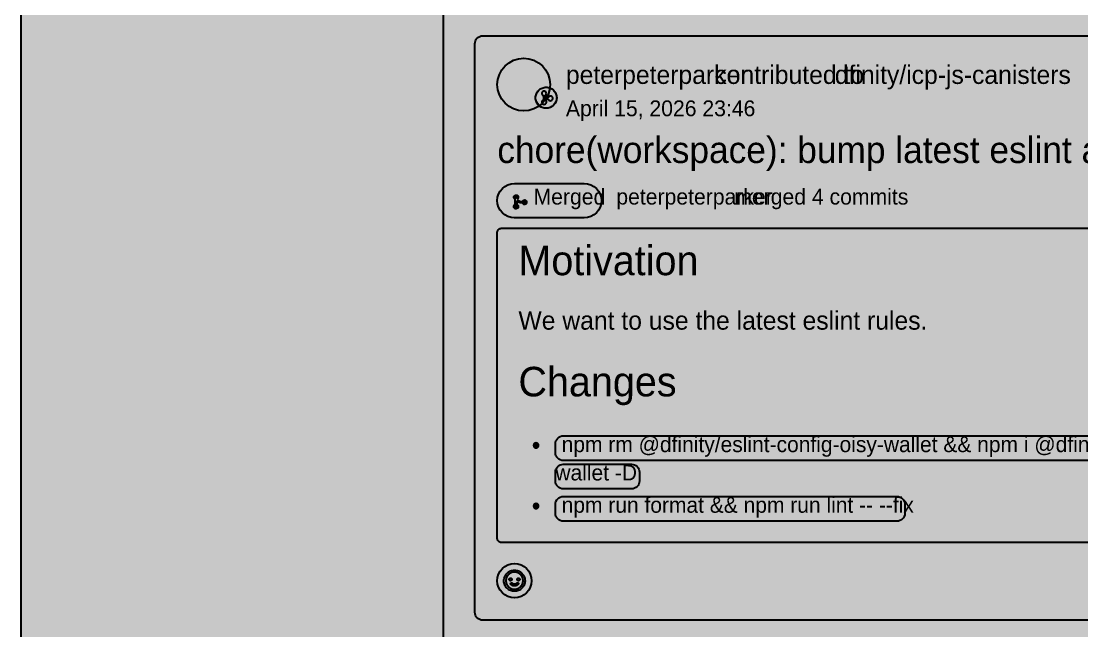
# Model space of a CAD drawing. Extents: x 0 to 2255, y 1 to 8699.
# Drawn here: x 0 to 804, y 5047 to 5510 of the extents above; entities that cross this region are included whole.
import ezdxf

# ---------------------------------------------------------------- set-up
doc = ezdxf.new("R2010")
doc.units = 0

msp = doc.modelspace()

# ---------------------------------------------------------------- hatches: boundary and pattern name
at = {"true_color": 0x0d1117}
for points in [[(0, 8699), (1280, 8699), (1280, 0.77), (0, 0.77)], [(0, 8635), (1280, 8635), (1280, 0.77), (0, 0.77)], [(0, 8635), (320, 8635), (320, 0.77), (0, 0.77)], [(350, 5498.63), (998.03, 5498.63), (998.03, 5498.63), (999.2, 5498.52), (1000.33, 5498.18), (1001.37, 5497.62), (1002.28, 5496.88), (1003.02, 5495.97), (1003.58, 5494.93), (1003.92, 5493.8), (1004.03, 5492.63), (1004.03, 5061.3), (1004.03, 5061.3), (1003.92, 5060.13), (1003.58, 5059), (1003.02, 5057.97), (1002.28, 5057.06), (1001.37, 5056.31), (1000.33, 5055.76), (999.2, 5055.42), (998.03, 5055.3), (350, 5055.3), (350, 5055.3), (348.83, 5055.42), (347.7, 5055.76), (346.67, 5056.31), (345.76, 5057.06), (345.01, 5057.97), (344.46, 5059), (344.12, 5060.13), (344, 5061.3), (344, 5492.63), (344, 5492.63), (344.12, 5493.8), (344.46, 5494.93), (345.01, 5495.97), (345.76, 5496.88), (346.67, 5497.62), (347.7, 5498.18), (348.83, 5498.52), (350, 5498.63)], [(398, 5459.63), (398, 5459.63), (398, 5459.63), (399.56, 5459.48), (401.06, 5459.02), (402.44, 5458.29), (403.66, 5457.29), (404.65, 5456.08), (405.39, 5454.69), (405.85, 5453.19), (406, 5451.63), (406, 5451.63), (406, 5451.63), (405.85, 5450.07), (405.39, 5448.57), (404.65, 5447.19), (403.66, 5445.98), (402.44, 5444.98), (401.06, 5444.24), (399.56, 5443.79), (398, 5443.63), (398, 5443.63), (398, 5443.63), (396.44, 5443.79), (394.94, 5444.24), (393.56, 5444.98), (392.34, 5445.98), (391.35, 5447.19), (390.61, 5448.57), (390.15, 5450.07), (390, 5451.63), (390, 5451.63), (390, 5451.63), (390.15, 5453.19), (390.61, 5454.69), (391.35, 5456.08), (392.34, 5457.29), (393.56, 5458.29), (394.94, 5459.02), (396.44, 5459.48), (398, 5459.63)]]:
    msp.add_hatch(color=256, dxfattribs=at).paths.add_polyline_path(points, flags=0)
at = {"true_color": 0x010409}
msp.add_hatch(color=256, dxfattribs=at).paths.add_polyline_path([(0, 8635), (1280, 8635), (1280, 0.77), (0, 0.77)], flags=0)
at = {"true_color": 0xffffff}
msp.add_hatch(color=256, dxfattribs=at).paths.add_polyline_path([(381, 5481.63), (381, 5481.63), (381, 5481.63), (384.9, 5481.25), (388.65, 5480.11), (392.11, 5478.26), (395.14, 5475.78), (397.63, 5472.74), (399.48, 5469.29), (400.62, 5465.54), (401, 5461.63), (401, 5461.63), (401, 5461.63), (400.62, 5457.73), (399.48, 5453.98), (397.63, 5450.52), (395.14, 5447.49), (392.11, 5445), (388.65, 5443.16), (384.9, 5442.02), (381, 5441.63), (381, 5441.63), (381, 5441.63), (377.1, 5442.02), (373.35, 5443.16), (369.89, 5445), (366.86, 5447.49), (364.37, 5450.52), (362.52, 5453.98), (361.38, 5457.73), (361, 5461.63), (361, 5461.63), (361, 5461.63), (361.38, 5465.54), (362.52, 5469.29), (364.37, 5472.74), (366.86, 5475.78), (369.89, 5478.26), (373.35, 5480.11), (377.1, 5481.25), (381, 5481.63)], flags=0)
at = {"true_color": 0xab7df8}
h = msp.add_hatch(color=256, dxfattribs=at)
h.paths.add_polyline_path([(398, 5443.63), (397.22, 5443.67), (396.44, 5443.79), (395.68, 5443.98), (394.94, 5444.24), (394.23, 5444.58), (393.56, 5444.98), (392.92, 5445.45), (392.34, 5445.98), (391.82, 5446.56), (391.35, 5447.19), (390.94, 5447.86), (390.61, 5448.57), (390.34, 5449.31), (390.15, 5450.07), (390.04, 5450.85), (390, 5451.63), (390.04, 5452.42), (390.15, 5453.19), (390.34, 5453.96), (390.61, 5454.7), (390.94, 5455.4), (391.35, 5456.08), (391.82, 5456.71), (392.34, 5457.29), (392.92, 5457.82), (393.56, 5458.29), (394.23, 5458.69), (394.94, 5459.03), (395.68, 5459.29), (396.44, 5459.48), (397.22, 5459.6), (398, 5459.63), (398.78, 5459.6), (399.56, 5459.48), (400.32, 5459.29), (401.06, 5459.03), (401.77, 5458.69), (402.44, 5458.29), (403.08, 5457.82), (403.66, 5457.29), (404.18, 5456.71), (404.65, 5456.08), (405.06, 5455.4), (405.39, 5454.7), (405.66, 5453.96), (405.85, 5453.19), (405.96, 5452.42), (406, 5451.63), (405.96, 5450.85), (405.85, 5450.07), (405.66, 5449.31), (405.39, 5448.57), (405.06, 5447.86), (404.65, 5447.19), (404.18, 5446.56), (403.66, 5445.98), (403.08, 5445.45), (402.44, 5444.98), (401.77, 5444.58), (401.06, 5444.24), (400.32, 5443.98), (399.56, 5443.79), (398.78, 5443.67), (398, 5443.63)], flags=0)
h.paths.add_polyline_path([(398.25, 5454.88), (398.14, 5455.5), (397.81, 5456.04), (397.32, 5456.43), (396.72, 5456.62), (396.09, 5456.58), (395.52, 5456.33), (395.07, 5455.89), (394.81, 5455.32), (394.76, 5454.69), (394.94, 5454.09), (395.32, 5453.59), (395.85, 5453.26), (396, 5452.73), (396, 5452.1), (396, 5451.47), (396, 5450.84), (396, 5450.2), (395.56, 5449.86), (395.1, 5449.43), (394.82, 5448.87), (394.76, 5448.24), (394.92, 5447.63), (395.29, 5447.12), (395.81, 5446.78), (396.42, 5446.64), (397.04, 5446.72), (397.6, 5447.02), (398.01, 5447.5), (398.22, 5448.09), (398.22, 5448.71), (397.99, 5449.3), (397.57, 5449.77), (397.01, 5450.06), (397, 5450.68), (397, 5451.31), (397.44, 5451.07), (398.01, 5450.8), (398.62, 5450.66), (399.25, 5450.63), (399.69, 5450.34), (400.07, 5449.84), (400.6, 5449.51), (401.21, 5449.38), (401.83, 5449.48), (402.38, 5449.8), (402.78, 5450.28), (402.98, 5450.88), (402.96, 5451.51), (402.72, 5452.09), (402.29, 5452.54), (401.72, 5452.82), (401.1, 5452.88), (400.49, 5452.71), (399.98, 5452.34), (399.64, 5451.82), (399.13, 5451.63), (398.51, 5451.7), (397.93, 5451.94), (397.46, 5452.36), (397.14, 5452.9), (397.32, 5453.34), (397.81, 5453.73), (398.14, 5454.27), (398.25, 5454.88)], flags=0)
at = {"true_color": 0x8957e5}
msp.add_hatch(color=256, dxfattribs=at).paths.add_polyline_path([(374, 5386.63), (426.93, 5386.63), (426.93, 5386.63), (429.47, 5386.38), (431.91, 5385.64), (434.16, 5384.44), (436.13, 5382.83), (437.74, 5380.86), (438.94, 5378.61), (439.68, 5376.17), (439.93, 5373.63), (439.93, 5373.63), (439.93, 5373.63), (439.68, 5371.1), (438.94, 5368.66), (437.74, 5366.41), (436.13, 5364.44), (434.16, 5362.82), (431.91, 5361.62), (429.47, 5360.88), (426.93, 5360.63), (374, 5360.63), (374, 5360.63), (371.46, 5360.88), (369.03, 5361.62), (366.78, 5362.82), (364.81, 5364.44), (363.19, 5366.41), (361.99, 5368.66), (361.25, 5371.1), (361, 5373.63), (361, 5373.63), (361, 5373.63), (361.25, 5376.17), (361.99, 5378.61), (363.19, 5380.86), (364.81, 5382.83), (366.78, 5384.44), (369.03, 5385.64), (371.46, 5386.38), (374, 5386.63)], flags=0)
at = {"true_color": 0xffffff}
h = msp.add_hatch(color=256, dxfattribs=at)
h.paths.add_polyline_path([(376.09, 5374.77), (376.46, 5374.19), (376.94, 5373.71), (377.51, 5373.34), (378.15, 5373.11), (378.83, 5373.01), (379.51, 5373.01), (380.06, 5373.22), (380.48, 5373.74), (381.08, 5374.06), (381.76, 5374.12), (382.4, 5373.91), (382.91, 5373.46), (383.2, 5372.85), (383.23, 5372.17), (382.98, 5371.53), (382.51, 5371.05), (381.88, 5370.79), (381.2, 5370.8), (380.58, 5371.07), (380.12, 5371.57), (379.64, 5371.88), (378.95, 5371.88), (378.27, 5371.93), (377.61, 5372.09), (376.98, 5372.35), (376.4, 5372.71), (375.88, 5373.16), (375.75, 5372.79), (375.75, 5372.11), (375.75, 5371.43), (375.75, 5370.74), (376.27, 5370.36), (376.69, 5369.83), (376.87, 5369.18), (376.78, 5368.51), (376.43, 5367.92), (375.87, 5367.53), (375.21, 5367.38), (374.54, 5367.51), (373.98, 5367.89), (373.61, 5368.46), (373.5, 5369.13), (373.66, 5369.79), (374.07, 5370.33), (374.62, 5370.7), (374.62, 5371.38), (374.62, 5372.06), (374.62, 5372.75), (374.62, 5373.43), (374.62, 5374.11), (374.45, 5374.68), (373.91, 5375.09), (373.58, 5375.69), (373.51, 5376.36), (373.71, 5377.01), (374.15, 5377.53), (374.76, 5377.83), (375.44, 5377.86), (376.08, 5377.63), (376.57, 5377.16), (376.84, 5376.54), (376.84, 5375.86), (376.58, 5375.24), (376.09, 5374.77)], flags=0)
h.paths.add_polyline_path([(375.19, 5368.51), (375.24, 5368.51), (375.3, 5368.52), (375.35, 5368.53), (375.4, 5368.55), (375.45, 5368.57), (375.5, 5368.6), (375.54, 5368.64), (375.59, 5368.67), (375.62, 5368.71), (375.66, 5368.76), (375.68, 5368.81), (375.71, 5368.86), (375.73, 5368.91), (375.74, 5368.96), (375.75, 5369.02), (375.75, 5369.07), (375.75, 5369.13), (375.74, 5369.18), (375.73, 5369.23), (375.71, 5369.29), (375.68, 5369.34), (375.66, 5369.38), (375.62, 5369.43), (375.59, 5369.47), (375.54, 5369.51), (375.5, 5369.54), (375.45, 5369.57), (375.4, 5369.59), (375.35, 5369.61), (375.3, 5369.62), (375.24, 5369.63), (375.19, 5369.63), (375.13, 5369.63), (375.08, 5369.62), (375.02, 5369.61), (374.97, 5369.59), (374.92, 5369.57), (374.88, 5369.54), (374.83, 5369.51), (374.79, 5369.47), (374.75, 5369.43), (374.72, 5369.38), (374.69, 5369.34), (374.67, 5369.29), (374.65, 5369.23), (374.64, 5369.18), (374.63, 5369.13), (374.62, 5369.07), (374.63, 5369.02), (374.64, 5368.96), (374.65, 5368.91), (374.67, 5368.86), (374.69, 5368.81), (374.72, 5368.76), (374.75, 5368.71), (374.79, 5368.67), (374.83, 5368.64), (374.88, 5368.6), (374.92, 5368.57), (374.97, 5368.55), (375.02, 5368.53), (375.08, 5368.52), (375.13, 5368.51), (375.19, 5368.51)], flags=0)
h.paths.add_polyline_path([(381.56, 5371.88), (381.62, 5371.89), (381.67, 5371.89), (381.73, 5371.91), (381.78, 5371.93), (381.83, 5371.95), (381.87, 5371.98), (381.92, 5372.01), (381.96, 5372.05), (382, 5372.09), (382.03, 5372.13), (382.06, 5372.18), (382.08, 5372.23), (382.1, 5372.28), (382.11, 5372.34), (382.12, 5372.39), (382.12, 5372.45), (382.12, 5372.5), (382.11, 5372.56), (382.1, 5372.61), (382.08, 5372.66), (382.06, 5372.71), (382.03, 5372.76), (382, 5372.8), (381.96, 5372.84), (381.92, 5372.88), (381.87, 5372.91), (381.83, 5372.94), (381.78, 5372.97), (381.73, 5372.98), (381.67, 5373), (381.62, 5373.01), (381.56, 5373.01), (381.51, 5373.01), (381.45, 5373), (381.4, 5372.98), (381.35, 5372.97), (381.3, 5372.94), (381.25, 5372.91), (381.21, 5372.88), (381.16, 5372.84), (381.13, 5372.8), (381.09, 5372.76), (381.07, 5372.71), (381.04, 5372.66), (381.02, 5372.61), (381.01, 5372.56), (381, 5372.5), (381, 5372.45), (381, 5372.39), (381.01, 5372.34), (381.02, 5372.28), (381.04, 5372.23), (381.07, 5372.18), (381.09, 5372.13), (381.13, 5372.09), (381.16, 5372.05), (381.21, 5372.01), (381.25, 5371.98), (381.3, 5371.95), (381.35, 5371.93), (381.4, 5371.91), (381.45, 5371.89), (381.51, 5371.89), (381.56, 5371.88)], flags=0)
h.paths.add_polyline_path([(375.75, 5376.2), (375.75, 5376.25), (375.74, 5376.31), (375.73, 5376.36), (375.71, 5376.41), (375.68, 5376.46), (375.65, 5376.51), (375.62, 5376.55), (375.58, 5376.59), (375.54, 5376.63), (375.5, 5376.66), (375.45, 5376.69), (375.4, 5376.71), (375.35, 5376.73), (375.3, 5376.75), (375.24, 5376.75), (375.19, 5376.76), (375.13, 5376.75), (375.08, 5376.75), (375.02, 5376.73), (374.97, 5376.71), (374.92, 5376.69), (374.87, 5376.66), (374.83, 5376.63), (374.79, 5376.59), (374.75, 5376.55), (374.72, 5376.5), (374.69, 5376.46), (374.67, 5376.41), (374.65, 5376.36), (374.64, 5376.3), (374.63, 5376.25), (374.62, 5376.19), (374.63, 5376.14), (374.64, 5376.08), (374.65, 5376.03), (374.67, 5375.98), (374.69, 5375.93), (374.72, 5375.88), (374.75, 5375.84), (374.79, 5375.79), (374.83, 5375.76), (374.88, 5375.73), (374.92, 5375.7), (374.97, 5375.67), (375.03, 5375.66), (375.08, 5375.64), (375.13, 5375.63), (375.19, 5375.63), (375.24, 5375.63), (375.3, 5375.64), (375.35, 5375.66), (375.4, 5375.68), (375.45, 5375.7), (375.5, 5375.73), (375.55, 5375.76), (375.59, 5375.8), (375.62, 5375.84), (375.66, 5375.88), (375.68, 5375.93), (375.71, 5375.98), (375.73, 5376.03), (375.74, 5376.09), (375.75, 5376.14), (375.75, 5376.2)], flags=0)
at = {"true_color": 0x151b23}
for points in [[(364, 5352.63), (984.03, 5352.63), (984.03, 5352.63), (984.62, 5352.58), (985.18, 5352.4), (985.7, 5352.13), (986.15, 5351.75), (986.53, 5351.3), (986.8, 5350.78), (986.98, 5350.22), (987.03, 5349.63), (987.03, 5117.3), (987.03, 5117.3), (986.98, 5116.71), (986.8, 5116.15), (986.53, 5115.63), (986.15, 5115.18), (985.7, 5114.81), (985.18, 5114.53), (984.62, 5114.36), (984.03, 5114.3), (364, 5114.3), (364, 5114.3), (363.41, 5114.36), (362.85, 5114.53), (362.33, 5114.81), (361.88, 5115.18), (361.51, 5115.63), (361.23, 5116.15), (361.06, 5116.71), (361, 5117.3), (361, 5349.63), (361, 5349.63), (361.06, 5350.22), (361.23, 5350.78), (361.51, 5351.3), (361.88, 5351.75), (362.33, 5352.13), (362.85, 5352.4), (363.41, 5352.58), (364, 5352.63)], [(374, 5098.3), (374, 5098.3), (374, 5098.3), (376.54, 5098.05), (378.97, 5097.31), (381.22, 5096.11), (383.19, 5094.49), (384.81, 5092.52), (386.01, 5090.27), (386.75, 5087.84), (387, 5085.3), (387, 5085.3), (387, 5085.3), (386.75, 5082.76), (386.01, 5080.33), (384.81, 5078.08), (383.19, 5076.11), (381.22, 5074.49), (378.97, 5073.29), (376.54, 5072.55), (374, 5072.3), (374, 5072.3), (374, 5072.3), (371.46, 5072.55), (369.03, 5073.29), (366.78, 5074.49), (364.81, 5076.11), (363.19, 5078.08), (361.99, 5080.33), (361.25, 5082.76), (361, 5085.3), (361, 5085.3), (361, 5085.3), (361.25, 5087.84), (361.99, 5090.27), (363.19, 5092.52), (364.81, 5094.49), (366.78, 5096.11), (369.03, 5097.31), (371.46, 5098.05), (374, 5098.3)]]:
    msp.add_hatch(color=256, dxfattribs=at).paths.add_polyline_path(points, flags=0)
at = {"true_color": 0x656c76}
for points in [[(411, 5195.18), (921.22, 5195.18), (921.22, 5195.18), (922.39, 5195.07), (923.51, 5194.73), (924.55, 5194.17), (925.46, 5193.43), (926.21, 5192.52), (926.76, 5191.48), (927.1, 5190.35), (927.22, 5189.18), (927.22, 5182.42), (927.22, 5182.42), (927.1, 5181.25), (926.76, 5180.12), (926.21, 5179.08), (925.46, 5178.17), (924.55, 5177.43), (923.51, 5176.87), (922.39, 5176.53), (921.22, 5176.42), (411, 5176.42), (411, 5176.42), (409.83, 5176.53), (408.7, 5176.87), (407.67, 5177.43), (406.76, 5178.17), (406.01, 5179.08), (405.46, 5180.12), (405.12, 5181.25), (405, 5182.42), (405, 5189.18), (405, 5189.18), (405.12, 5190.35), (405.46, 5191.48), (406.01, 5192.52), (406.76, 5193.43), (407.67, 5194.17), (408.7, 5194.73), (409.83, 5195.07), (411, 5195.18)], [(411, 5173.68), (462.72, 5173.68), (462.72, 5173.68), (463.89, 5173.57), (465.01, 5173.23), (466.05, 5172.67), (466.96, 5171.93), (467.71, 5171.02), (468.26, 5169.98), (468.6, 5168.85), (468.72, 5167.68), (468.72, 5160.92), (468.72, 5160.92), (468.6, 5159.75), (468.26, 5158.62), (467.71, 5157.58), (466.96, 5156.67), (466.05, 5155.93), (465.01, 5155.37), (463.89, 5155.03), (462.72, 5154.92), (411, 5154.92), (411, 5154.92), (409.83, 5155.03), (408.7, 5155.37), (407.67, 5155.93), (406.76, 5156.67), (406.01, 5157.58), (405.46, 5158.62), (405.12, 5159.75), (405, 5160.92), (405, 5167.68), (405, 5167.68), (405.12, 5168.85), (405.46, 5169.98), (406.01, 5171.02), (406.76, 5171.93), (407.67, 5172.67), (408.7, 5173.23), (409.83, 5173.57), (411, 5173.68)], [(411, 5149.18), (663.98, 5149.18), (663.98, 5149.18), (665.15, 5149.07), (666.28, 5148.73), (667.32, 5148.17), (668.23, 5147.43), (668.97, 5146.52), (669.53, 5145.48), (669.87, 5144.35), (669.98, 5143.18), (669.98, 5136.42), (669.98, 5136.42), (669.87, 5135.25), (669.53, 5134.12), (668.97, 5133.08), (668.23, 5132.17), (667.32, 5131.43), (666.28, 5130.87), (665.15, 5130.53), (663.98, 5130.42), (411, 5130.42), (411, 5130.42), (409.83, 5130.53), (408.7, 5130.87), (407.67, 5131.43), (406.76, 5132.17), (406.01, 5133.08), (405.46, 5134.12), (405.12, 5135.25), (405, 5136.42), (405, 5143.18), (405, 5143.18), (405.12, 5144.35), (405.46, 5145.48), (406.01, 5146.52), (406.76, 5147.43), (407.67, 5148.17), (408.7, 5148.73), (409.83, 5149.07), (411, 5149.18)]]:
    msp.add_hatch(color=256, dxfattribs=at).paths.add_polyline_path(points, flags=0)
at = {"true_color": 0x9198a1}
h = msp.add_hatch(color=256, dxfattribs=at)
h.paths.add_polyline_path([(374, 5093.3), (374.78, 5093.26), (375.56, 5093.15), (376.32, 5092.96), (377.06, 5092.69), (377.77, 5092.36), (378.44, 5091.95), (379.08, 5091.48), (379.66, 5090.96), (380.18, 5090.38), (380.65, 5089.74), (381.06, 5089.07), (381.39, 5088.36), (381.66, 5087.62), (381.85, 5086.86), (381.96, 5086.08), (382, 5085.3), (381.96, 5084.52), (381.85, 5083.74), (381.66, 5082.98), (381.39, 5082.24), (381.06, 5081.53), (380.65, 5080.86), (380.18, 5080.22), (379.66, 5079.64), (379.08, 5079.12), (378.44, 5078.65), (377.77, 5078.24), (377.06, 5077.91), (376.32, 5077.64), (375.56, 5077.45), (374.78, 5077.34), (374, 5077.3), (373.22, 5077.34), (372.44, 5077.45), (371.68, 5077.64), (370.94, 5077.91), (370.23, 5078.24), (369.56, 5078.65), (368.92, 5079.12), (368.34, 5079.64), (367.82, 5080.22), (367.35, 5080.86), (366.94, 5081.53), (366.61, 5082.24), (366.34, 5082.98), (366.15, 5083.74), (366.04, 5084.52), (366, 5085.3), (366.04, 5086.08), (366.15, 5086.86), (366.34, 5087.62), (366.61, 5088.36), (366.94, 5089.07), (367.35, 5089.74), (367.82, 5090.38), (368.34, 5090.96), (368.92, 5091.48), (369.56, 5091.95), (370.23, 5092.36), (370.94, 5092.69), (371.68, 5092.96), (372.44, 5093.15), (373.22, 5093.26), (374, 5093.3)], flags=0)
h.paths.add_polyline_path([(367.5, 5085.3), (367.53, 5084.66), (367.62, 5084.03), (367.78, 5083.41), (367.99, 5082.81), (368.27, 5082.24), (368.59, 5081.69), (368.98, 5081.18), (369.4, 5080.7), (369.88, 5080.28), (370.39, 5079.89), (370.94, 5079.57), (371.51, 5079.29), (372.11, 5079.08), (372.73, 5078.92), (373.36, 5078.83), (374, 5078.8), (374.64, 5078.83), (375.27, 5078.92), (375.89, 5079.08), (376.49, 5079.29), (377.06, 5079.57), (377.61, 5079.89), (378.12, 5080.28), (378.6, 5080.7), (379.02, 5081.18), (379.41, 5081.69), (379.73, 5082.24), (380.01, 5082.81), (380.22, 5083.41), (380.38, 5084.03), (380.47, 5084.66), (380.5, 5085.3), (380.47, 5085.94), (380.38, 5086.57), (380.22, 5087.19), (380.01, 5087.79), (379.73, 5088.36), (379.41, 5088.91), (379.02, 5089.42), (378.6, 5089.9), (378.12, 5090.32), (377.61, 5090.71), (377.06, 5091.03), (376.49, 5091.31), (375.89, 5091.52), (375.27, 5091.68), (374.64, 5091.77), (374, 5091.8), (373.36, 5091.77), (372.73, 5091.68), (372.11, 5091.52), (371.51, 5091.31), (370.94, 5091.03), (370.39, 5090.71), (369.88, 5090.32), (369.4, 5089.9), (368.98, 5089.42), (368.59, 5088.91), (368.27, 5088.36), (367.99, 5087.79), (367.78, 5087.19), (367.62, 5086.57), (367.53, 5085.94), (367.5, 5085.3)], flags=0)
h.paths.add_polyline_path([(371.32, 5083.66), (371.55, 5083.77), (371.81, 5083.8), (372.05, 5083.74), (372.27, 5083.59), (372.44, 5083.4), (372.63, 5083.23), (372.84, 5083.09), (373.08, 5082.98), (373.32, 5082.89), (373.57, 5082.84), (373.82, 5082.81), (374.08, 5082.8), (374.34, 5082.82), (374.59, 5082.87), (374.84, 5082.94), (375.07, 5083.05), (375.29, 5083.18), (375.49, 5083.34), (375.67, 5083.52), (375.86, 5083.69), (376.1, 5083.79), (376.35, 5083.8), (376.6, 5083.72), (376.8, 5083.57), (376.94, 5083.35), (377, 5083.1), (376.97, 5082.85), (376.86, 5082.62), (376.73, 5082.46), (376.56, 5082.27), (376.36, 5082.1), (376.16, 5081.95), (375.94, 5081.81), (375.71, 5081.69), (375.48, 5081.58), (375.24, 5081.49), (374.99, 5081.42), (374.74, 5081.36), (374.49, 5081.33), (374.23, 5081.3), (373.97, 5081.3), (373.72, 5081.31), (373.46, 5081.33), (373.21, 5081.38), (372.96, 5081.44), (372.71, 5081.51), (372.47, 5081.6), (372.24, 5081.71), (372.01, 5081.84), (371.8, 5081.98), (371.6, 5082.14), (371.41, 5082.31), (371.23, 5082.5), (371.22, 5082.68), (371.43, 5082.83), (371.64, 5082.98), (371.65, 5082.98), (371.43, 5082.83), (371.22, 5082.68), (371.06, 5082.75), (371, 5083), (371.03, 5083.25), (371.14, 5083.48), (371.32, 5083.66)], flags=0)
h.paths.add_polyline_path([(378, 5086.3), (378, 5086.2), (377.98, 5086.1), (377.96, 5086.01), (377.92, 5085.92), (377.88, 5085.83), (377.83, 5085.74), (377.77, 5085.67), (377.71, 5085.59), (377.63, 5085.53), (377.56, 5085.47), (377.47, 5085.42), (377.38, 5085.38), (377.29, 5085.34), (377.2, 5085.32), (377.1, 5085.3), (377, 5085.3), (376.9, 5085.3), (376.8, 5085.32), (376.71, 5085.34), (376.62, 5085.38), (376.53, 5085.42), (376.44, 5085.47), (376.37, 5085.53), (376.29, 5085.59), (376.23, 5085.67), (376.17, 5085.74), (376.12, 5085.83), (376.08, 5085.92), (376.04, 5086.01), (376.02, 5086.1), (376, 5086.2), (376, 5086.3), (376, 5086.4), (376.02, 5086.5), (376.04, 5086.59), (376.08, 5086.68), (376.12, 5086.77), (376.17, 5086.86), (376.23, 5086.93), (376.29, 5087.01), (376.37, 5087.07), (376.44, 5087.13), (376.53, 5087.18), (376.62, 5087.22), (376.71, 5087.26), (376.8, 5087.28), (376.9, 5087.3), (377, 5087.3), (377.1, 5087.3), (377.2, 5087.28), (377.29, 5087.26), (377.38, 5087.22), (377.47, 5087.18), (377.56, 5087.13), (377.63, 5087.07), (377.71, 5087.01), (377.77, 5086.93), (377.83, 5086.86), (377.88, 5086.77), (377.92, 5086.68), (377.96, 5086.59), (377.98, 5086.5), (378, 5086.4), (378, 5086.3)], flags=0)
h.paths.add_polyline_path([(371, 5085.3), (370.9, 5085.3), (370.8, 5085.32), (370.71, 5085.34), (370.62, 5085.38), (370.53, 5085.42), (370.44, 5085.47), (370.37, 5085.53), (370.29, 5085.59), (370.23, 5085.67), (370.17, 5085.74), (370.12, 5085.83), (370.08, 5085.92), (370.04, 5086.01), (370.02, 5086.1), (370, 5086.2), (370, 5086.3), (370, 5086.4), (370.02, 5086.5), (370.04, 5086.59), (370.08, 5086.68), (370.12, 5086.77), (370.17, 5086.86), (370.23, 5086.93), (370.29, 5087.01), (370.37, 5087.07), (370.44, 5087.13), (370.53, 5087.18), (370.62, 5087.22), (370.71, 5087.26), (370.8, 5087.28), (370.9, 5087.3), (371, 5087.3), (371.1, 5087.3), (371.2, 5087.28), (371.29, 5087.26), (371.38, 5087.22), (371.47, 5087.18), (371.56, 5087.13), (371.63, 5087.07), (371.71, 5087.01), (371.77, 5086.93), (371.83, 5086.86), (371.88, 5086.77), (371.92, 5086.68), (371.96, 5086.59), (371.98, 5086.5), (372, 5086.4), (372, 5086.3), (372, 5086.2), (371.98, 5086.1), (371.96, 5086.01), (371.92, 5085.92), (371.88, 5085.83), (371.83, 5085.74), (371.77, 5085.67), (371.71, 5085.59), (371.63, 5085.53), (371.56, 5085.47), (371.47, 5085.42), (371.38, 5085.38), (371.29, 5085.34), (371.2, 5085.32), (371.1, 5085.3), (371, 5085.3)], flags=0)
h.paths.add_polyline_path([(376.25, 5083.05), (376.27, 5083.04), (376.29, 5083.02), (376.31, 5083.01), (376.32, 5083), (376.34, 5082.99), (376.36, 5082.97), (376.38, 5082.96), (376.4, 5082.95), (376.42, 5082.93), (376.44, 5082.92), (376.45, 5082.91), (376.47, 5082.89), (376.49, 5082.88), (376.51, 5082.87), (376.53, 5082.86), (376.55, 5082.84), (376.56, 5082.83), (376.58, 5082.82), (376.6, 5082.8), (376.62, 5082.79), (376.64, 5082.78), (376.66, 5082.76), (376.68, 5082.75), (376.69, 5082.74), (376.71, 5082.73), (376.73, 5082.71), (376.75, 5082.7), (376.77, 5082.69), (376.79, 5082.67), (376.8, 5082.66), (376.82, 5082.65), (376.84, 5082.63), (376.82, 5082.65), (376.8, 5082.66), (376.79, 5082.67), (376.77, 5082.69), (376.75, 5082.7), (376.73, 5082.71), (376.71, 5082.73), (376.69, 5082.74), (376.68, 5082.75), (376.66, 5082.76), (376.64, 5082.78), (376.62, 5082.79), (376.6, 5082.8), (376.58, 5082.82), (376.56, 5082.83), (376.55, 5082.84), (376.53, 5082.86), (376.51, 5082.87), (376.49, 5082.88), (376.47, 5082.89), (376.45, 5082.91), (376.44, 5082.92), (376.42, 5082.93), (376.4, 5082.95), (376.38, 5082.96), (376.36, 5082.97), (376.34, 5082.99), (376.32, 5083), (376.31, 5083.01), (376.29, 5083.02), (376.27, 5083.04), (376.25, 5083.05)], flags=0)

# ---------------------------------------------------------------- linework, layer by layer
at = {"true_color": 0x0d1117}
for points in [[(0, 8699), (1280, 8699), (1280, 0.77), (0, 0.77)], [(0, 8635), (1280, 8635), (1280, 0.77), (0, 0.77)], [(0, 8635), (320, 8635), (320, 0.77), (0, 0.77)], [(398, 5459.63), (398, 5459.63), (398, 5459.63), (399.56, 5459.48), (401.06, 5459.02), (402.44, 5458.29), (403.66, 5457.29), (404.65, 5456.08), (405.39, 5454.69), (405.85, 5453.19), (406, 5451.63), (406, 5451.63), (406, 5451.63), (405.85, 5450.07), (405.39, 5448.57), (404.65, 5447.19), (403.66, 5445.98), (402.44, 5444.98), (401.06, 5444.24), (399.56, 5443.79), (398, 5443.63), (398, 5443.63), (398, 5443.63), (396.44, 5443.79), (394.94, 5444.24), (393.56, 5444.98), (392.34, 5445.98), (391.35, 5447.19), (390.61, 5448.57), (390.15, 5450.07), (390, 5451.63), (390, 5451.63), (390, 5451.63), (390.15, 5453.19), (390.61, 5454.69), (391.35, 5456.08), (392.34, 5457.29), (393.56, 5458.29), (394.94, 5459.02), (396.44, 5459.48), (398, 5459.63)]]:
    msp.add_lwpolyline(points, close=True, dxfattribs=at)
at = {"true_color": 0x010409}
for points in [[(0, 8635), (1280, 8635), (1280, 0.77), (0, 0.77)], [(381, 5481.63), (381, 5481.63), (381, 5481.63), (384.9, 5481.25), (388.65, 5480.11), (392.11, 5478.26), (395.14, 5475.78), (397.63, 5472.74), (399.48, 5469.29), (400.62, 5465.54), (401, 5461.63), (401, 5461.63), (401, 5461.63), (400.62, 5457.73), (399.48, 5453.98), (397.63, 5450.52), (395.14, 5447.49), (392.11, 5445), (388.65, 5443.16), (384.9, 5442.02), (381, 5441.63), (381, 5441.63), (381, 5441.63), (377.1, 5442.02), (373.35, 5443.16), (369.89, 5445), (366.86, 5447.49), (364.37, 5450.52), (362.52, 5453.98), (361.38, 5457.73), (361, 5461.63), (361, 5461.63), (361, 5461.63), (361.38, 5465.54), (362.52, 5469.29), (364.37, 5472.74), (366.86, 5475.78), (369.89, 5478.26), (373.35, 5480.11), (377.1, 5481.25), (381, 5481.63)]]:
    msp.add_lwpolyline(points, close=True, dxfattribs=at)
at = {"true_color": 0x3d444d}
msp.add_lwpolyline([(998.03, 5055.3), (350, 5055.3), (350, 5055.3), (348.83, 5055.42), (347.7, 5055.76), (346.67, 5056.31), (345.76, 5057.06), (345.01, 5057.97), (344.46, 5059), (344.12, 5060.13), (344, 5061.3), (344, 5492.63), (344, 5492.63), (344.12, 5493.8), (344.46, 5494.93), (345.01, 5495.97), (345.76, 5496.88), (346.67, 5497.62), (347.7, 5498.18), (348.83, 5498.52), (350, 5498.63), (350, 5498.63), (998.03, 5498.63)], dxfattribs=at)
at = {"true_color": 0xab7df8}
for points in [[(398, 5443.63), (397.22, 5443.67), (396.44, 5443.79), (395.68, 5443.98), (394.94, 5444.24), (394.23, 5444.58), (393.56, 5444.98), (392.92, 5445.45), (392.34, 5445.98), (391.82, 5446.56), (391.35, 5447.19), (390.94, 5447.86), (390.61, 5448.57), (390.34, 5449.31), (390.15, 5450.07), (390.04, 5450.85), (390, 5451.63), (390.04, 5452.42), (390.15, 5453.19), (390.34, 5453.96), (390.61, 5454.7), (390.94, 5455.4), (391.35, 5456.08), (391.82, 5456.71), (392.34, 5457.29), (392.92, 5457.82), (393.56, 5458.29), (394.23, 5458.69), (394.94, 5459.03), (395.68, 5459.29), (396.44, 5459.48), (397.22, 5459.6), (398, 5459.63), (398.78, 5459.6), (399.56, 5459.48), (400.32, 5459.29), (401.06, 5459.03), (401.77, 5458.69), (402.44, 5458.29), (403.08, 5457.82), (403.66, 5457.29), (404.18, 5456.71), (404.65, 5456.08), (405.06, 5455.4), (405.39, 5454.7), (405.66, 5453.96), (405.85, 5453.19), (405.96, 5452.42), (406, 5451.63), (405.96, 5450.85), (405.85, 5450.07), (405.66, 5449.31), (405.39, 5448.57), (405.06, 5447.86), (404.65, 5447.19), (404.18, 5446.56), (403.66, 5445.98), (403.08, 5445.45), (402.44, 5444.98), (401.77, 5444.58), (401.06, 5444.24), (400.32, 5443.98), (399.56, 5443.79), (398.78, 5443.67), (398, 5443.63)], [(398.25, 5454.88), (398.14, 5455.5), (397.81, 5456.04), (397.32, 5456.43), (396.72, 5456.62), (396.09, 5456.58), (395.52, 5456.33), (395.07, 5455.89), (394.81, 5455.32), (394.76, 5454.69), (394.94, 5454.09), (395.32, 5453.59), (395.85, 5453.26), (396, 5452.73), (396, 5452.1), (396, 5451.47), (396, 5450.84), (396, 5450.2), (395.56, 5449.86), (395.1, 5449.43), (394.82, 5448.87), (394.76, 5448.24), (394.92, 5447.63), (395.29, 5447.12), (395.81, 5446.78), (396.42, 5446.64), (397.04, 5446.72), (397.6, 5447.02), (398.01, 5447.5), (398.22, 5448.09), (398.22, 5448.71), (397.99, 5449.3), (397.57, 5449.77), (397.01, 5450.06), (397, 5450.68), (397, 5451.31), (397.44, 5451.07), (398.01, 5450.8), (398.62, 5450.66), (399.25, 5450.63), (399.69, 5450.34), (400.07, 5449.84), (400.6, 5449.51), (401.21, 5449.38), (401.83, 5449.48), (402.38, 5449.8), (402.78, 5450.28), (402.98, 5450.88), (402.96, 5451.51), (402.72, 5452.09), (402.29, 5452.54), (401.72, 5452.82), (401.1, 5452.88), (400.49, 5452.71), (399.98, 5452.34), (399.64, 5451.82), (399.13, 5451.63), (398.51, 5451.7), (397.93, 5451.94), (397.46, 5452.36), (397.14, 5452.9), (397.32, 5453.34), (397.81, 5453.73), (398.14, 5454.27), (398.25, 5454.88)]]:
    msp.add_lwpolyline(points, close=True, dxfattribs=at)
at = {"true_color": 0x8957e5}
msp.add_lwpolyline([(374, 5386.63), (426.93, 5386.63), (426.93, 5386.63), (429.47, 5386.38), (431.91, 5385.64), (434.16, 5384.44), (436.13, 5382.83), (437.74, 5380.86), (438.94, 5378.61), (439.68, 5376.17), (439.93, 5373.63), (439.93, 5373.63), (439.93, 5373.63), (439.68, 5371.1), (438.94, 5368.66), (437.74, 5366.41), (436.13, 5364.44), (434.16, 5362.82), (431.91, 5361.62), (429.47, 5360.88), (426.93, 5360.63), (374, 5360.63), (374, 5360.63), (371.46, 5360.88), (369.03, 5361.62), (366.78, 5362.82), (364.81, 5364.44), (363.19, 5366.41), (361.99, 5368.66), (361.25, 5371.1), (361, 5373.63), (361, 5373.63), (361, 5373.63), (361.25, 5376.17), (361.99, 5378.61), (363.19, 5380.86), (364.81, 5382.83), (366.78, 5384.44), (369.03, 5385.64), (371.46, 5386.38), (374, 5386.63)], close=True, dxfattribs=at)
at = {"true_color": 0xffffff}
for points in [[(376.09, 5374.77), (376.46, 5374.19), (376.94, 5373.71), (377.51, 5373.34), (378.15, 5373.11), (378.83, 5373.01), (379.51, 5373.01), (380.06, 5373.22), (380.48, 5373.74), (381.08, 5374.06), (381.76, 5374.12), (382.4, 5373.91), (382.91, 5373.46), (383.2, 5372.85), (383.23, 5372.17), (382.98, 5371.53), (382.51, 5371.05), (381.88, 5370.79), (381.2, 5370.8), (380.58, 5371.07), (380.12, 5371.57), (379.64, 5371.88), (378.95, 5371.88), (378.27, 5371.93), (377.61, 5372.09), (376.98, 5372.35), (376.4, 5372.71), (375.88, 5373.16), (375.75, 5372.79), (375.75, 5372.11), (375.75, 5371.43), (375.75, 5370.74), (376.27, 5370.36), (376.69, 5369.83), (376.87, 5369.18), (376.78, 5368.51), (376.43, 5367.92), (375.87, 5367.53), (375.21, 5367.38), (374.54, 5367.51), (373.98, 5367.89), (373.61, 5368.46), (373.5, 5369.13), (373.66, 5369.79), (374.07, 5370.33), (374.62, 5370.7), (374.62, 5371.38), (374.62, 5372.06), (374.62, 5372.75), (374.62, 5373.43), (374.62, 5374.11), (374.45, 5374.68), (373.91, 5375.09), (373.58, 5375.69), (373.51, 5376.36), (373.71, 5377.01), (374.15, 5377.53), (374.76, 5377.83), (375.44, 5377.86), (376.08, 5377.63), (376.57, 5377.16), (376.84, 5376.54), (376.84, 5375.86), (376.58, 5375.24), (376.09, 5374.77)], [(375.75, 5376.2), (375.75, 5376.25), (375.74, 5376.31), (375.73, 5376.36), (375.71, 5376.41), (375.68, 5376.46), (375.65, 5376.51), (375.62, 5376.55), (375.58, 5376.59), (375.54, 5376.63), (375.5, 5376.66), (375.45, 5376.69), (375.4, 5376.71), (375.35, 5376.73), (375.3, 5376.75), (375.24, 5376.75), (375.19, 5376.76), (375.13, 5376.75), (375.08, 5376.75), (375.02, 5376.73), (374.97, 5376.71), (374.92, 5376.69), (374.87, 5376.66), (374.83, 5376.63), (374.79, 5376.59), (374.75, 5376.55), (374.72, 5376.5), (374.69, 5376.46), (374.67, 5376.41), (374.65, 5376.36), (374.64, 5376.3), (374.63, 5376.25), (374.62, 5376.19), (374.63, 5376.14), (374.64, 5376.08), (374.65, 5376.03), (374.67, 5375.98), (374.69, 5375.93), (374.72, 5375.88), (374.75, 5375.84), (374.79, 5375.79), (374.83, 5375.76), (374.88, 5375.73), (374.92, 5375.7), (374.97, 5375.67), (375.03, 5375.66), (375.08, 5375.64), (375.13, 5375.63), (375.19, 5375.63), (375.24, 5375.63), (375.3, 5375.64), (375.35, 5375.66), (375.4, 5375.68), (375.45, 5375.7), (375.5, 5375.73), (375.55, 5375.76), (375.59, 5375.8), (375.62, 5375.84), (375.66, 5375.88), (375.68, 5375.93), (375.71, 5375.98), (375.73, 5376.03), (375.74, 5376.09), (375.75, 5376.14), (375.75, 5376.2)], [(381.56, 5371.88), (381.62, 5371.89), (381.67, 5371.89), (381.73, 5371.91), (381.78, 5371.93), (381.83, 5371.95), (381.87, 5371.98), (381.92, 5372.01), (381.96, 5372.05), (382, 5372.09), (382.03, 5372.13), (382.06, 5372.18), (382.08, 5372.23), (382.1, 5372.28), (382.11, 5372.34), (382.12, 5372.39), (382.12, 5372.45), (382.12, 5372.5), (382.11, 5372.56), (382.1, 5372.61), (382.08, 5372.66), (382.06, 5372.71), (382.03, 5372.76), (382, 5372.8), (381.96, 5372.84), (381.92, 5372.88), (381.87, 5372.91), (381.83, 5372.94), (381.78, 5372.97), (381.73, 5372.98), (381.67, 5373), (381.62, 5373.01), (381.56, 5373.01), (381.51, 5373.01), (381.45, 5373), (381.4, 5372.98), (381.35, 5372.97), (381.3, 5372.94), (381.25, 5372.91), (381.21, 5372.88), (381.16, 5372.84), (381.13, 5372.8), (381.09, 5372.76), (381.07, 5372.71), (381.04, 5372.66), (381.02, 5372.61), (381.01, 5372.56), (381, 5372.5), (381, 5372.45), (381, 5372.39), (381.01, 5372.34), (381.02, 5372.28), (381.04, 5372.23), (381.07, 5372.18), (381.09, 5372.13), (381.13, 5372.09), (381.16, 5372.05), (381.21, 5372.01), (381.25, 5371.98), (381.3, 5371.95), (381.35, 5371.93), (381.4, 5371.91), (381.45, 5371.89), (381.51, 5371.89), (381.56, 5371.88)], [(375.19, 5368.51), (375.24, 5368.51), (375.3, 5368.52), (375.35, 5368.53), (375.4, 5368.55), (375.45, 5368.57), (375.5, 5368.6), (375.54, 5368.64), (375.59, 5368.67), (375.62, 5368.71), (375.66, 5368.76), (375.68, 5368.81), (375.71, 5368.86), (375.73, 5368.91), (375.74, 5368.96), (375.75, 5369.02), (375.75, 5369.07), (375.75, 5369.13), (375.74, 5369.18), (375.73, 5369.23), (375.71, 5369.29), (375.68, 5369.34), (375.66, 5369.38), (375.62, 5369.43), (375.59, 5369.47), (375.54, 5369.51), (375.5, 5369.54), (375.45, 5369.57), (375.4, 5369.59), (375.35, 5369.61), (375.3, 5369.62), (375.24, 5369.63), (375.19, 5369.63), (375.13, 5369.63), (375.08, 5369.62), (375.02, 5369.61), (374.97, 5369.59), (374.92, 5369.57), (374.88, 5369.54), (374.83, 5369.51), (374.79, 5369.47), (374.75, 5369.43), (374.72, 5369.38), (374.69, 5369.34), (374.67, 5369.29), (374.65, 5369.23), (374.64, 5369.18), (374.63, 5369.13), (374.62, 5369.07), (374.63, 5369.02), (374.64, 5368.96), (374.65, 5368.91), (374.67, 5368.86), (374.69, 5368.81), (374.72, 5368.76), (374.75, 5368.71), (374.79, 5368.67), (374.83, 5368.64), (374.88, 5368.6), (374.92, 5368.57), (374.97, 5368.55), (375.02, 5368.53), (375.08, 5368.52), (375.13, 5368.51), (375.19, 5368.51)]]:
    msp.add_lwpolyline(points, close=True, dxfattribs=at)
at = {"true_color": 0x151b23}
msp.add_lwpolyline([(984.03, 5114.3), (364, 5114.3), (364, 5114.3), (363.41, 5114.36), (362.85, 5114.53), (362.33, 5114.81), (361.88, 5115.18), (361.51, 5115.63), (361.23, 5116.15), (361.06, 5116.71), (361, 5117.3), (361, 5349.63), (361, 5349.63), (361.06, 5350.22), (361.23, 5350.78), (361.51, 5351.3), (361.88, 5351.75), (362.33, 5352.13), (362.85, 5352.4), (363.41, 5352.58), (364, 5352.63), (364, 5352.63), (984.03, 5352.63)], dxfattribs=at)
at = {"true_color": 0x656c76}
msp.add_lwpolyline([(921.22, 5176.42), (411, 5176.42), (411, 5176.42), (409.83, 5176.53), (408.7, 5176.87), (407.67, 5177.43), (406.76, 5178.17), (406.01, 5179.08), (405.46, 5180.12), (405.12, 5181.25), (405, 5182.42), (405, 5189.18), (405, 5189.18), (405.12, 5190.35), (405.46, 5191.48), (406.01, 5192.52), (406.76, 5193.43), (407.67, 5194.17), (408.7, 5194.73), (409.83, 5195.07), (411, 5195.18), (411, 5195.18), (921.22, 5195.18)], dxfattribs=at)
for points in [[(411, 5173.68), (462.72, 5173.68), (462.72, 5173.68), (463.89, 5173.57), (465.01, 5173.23), (466.05, 5172.67), (466.96, 5171.93), (467.71, 5171.02), (468.26, 5169.98), (468.6, 5168.85), (468.72, 5167.68), (468.72, 5160.92), (468.72, 5160.92), (468.6, 5159.75), (468.26, 5158.62), (467.71, 5157.58), (466.96, 5156.67), (466.05, 5155.93), (465.01, 5155.37), (463.89, 5155.03), (462.72, 5154.92), (411, 5154.92), (411, 5154.92), (409.83, 5155.03), (408.7, 5155.37), (407.67, 5155.93), (406.76, 5156.67), (406.01, 5157.58), (405.46, 5158.62), (405.12, 5159.75), (405, 5160.92), (405, 5167.68), (405, 5167.68), (405.12, 5168.85), (405.46, 5169.98), (406.01, 5171.02), (406.76, 5171.93), (407.67, 5172.67), (408.7, 5173.23), (409.83, 5173.57), (411, 5173.68)], [(411, 5149.18), (663.98, 5149.18), (663.98, 5149.18), (665.15, 5149.07), (666.28, 5148.73), (667.32, 5148.17), (668.23, 5147.43), (668.97, 5146.52), (669.53, 5145.48), (669.87, 5144.35), (669.98, 5143.18), (669.98, 5136.42), (669.98, 5136.42), (669.87, 5135.25), (669.53, 5134.12), (668.97, 5133.08), (668.23, 5132.17), (667.32, 5131.43), (666.28, 5130.87), (665.15, 5130.53), (663.98, 5130.42), (411, 5130.42), (411, 5130.42), (409.83, 5130.53), (408.7, 5130.87), (407.67, 5131.43), (406.76, 5132.17), (406.01, 5133.08), (405.46, 5134.12), (405.12, 5135.25), (405, 5136.42), (405, 5143.18), (405, 5143.18), (405.12, 5144.35), (405.46, 5145.48), (406.01, 5146.52), (406.76, 5147.43), (407.67, 5148.17), (408.7, 5148.73), (409.83, 5149.07), (411, 5149.18)]]:
    msp.add_lwpolyline(points, close=True, dxfattribs=at)
at = {"true_color": 0x3d444d}
msp.add_lwpolyline([(374, 5098.3), (374, 5098.3), (374, 5098.3), (376.54, 5098.05), (378.97, 5097.31), (381.22, 5096.11), (383.19, 5094.49), (384.81, 5092.52), (386.01, 5090.27), (386.75, 5087.84), (387, 5085.3), (387, 5085.3), (387, 5085.3), (386.75, 5082.76), (386.01, 5080.33), (384.81, 5078.08), (383.19, 5076.11), (381.22, 5074.49), (378.97, 5073.29), (376.54, 5072.55), (374, 5072.3), (374, 5072.3), (374, 5072.3), (371.46, 5072.55), (369.03, 5073.29), (366.78, 5074.49), (364.81, 5076.11), (363.19, 5078.08), (361.99, 5080.33), (361.25, 5082.76), (361, 5085.3), (361, 5085.3), (361, 5085.3), (361.25, 5087.84), (361.99, 5090.27), (363.19, 5092.52), (364.81, 5094.49), (366.78, 5096.11), (369.03, 5097.31), (371.46, 5098.05), (374, 5098.3)], close=True, dxfattribs=at)
at = {"true_color": 0x9198a1}
for points in [[(374, 5093.3), (374.78, 5093.26), (375.56, 5093.15), (376.32, 5092.96), (377.06, 5092.69), (377.77, 5092.36), (378.44, 5091.95), (379.08, 5091.48), (379.66, 5090.96), (380.18, 5090.38), (380.65, 5089.74), (381.06, 5089.07), (381.39, 5088.36), (381.66, 5087.62), (381.85, 5086.86), (381.96, 5086.08), (382, 5085.3), (381.96, 5084.52), (381.85, 5083.74), (381.66, 5082.98), (381.39, 5082.24), (381.06, 5081.53), (380.65, 5080.86), (380.18, 5080.22), (379.66, 5079.64), (379.08, 5079.12), (378.44, 5078.65), (377.77, 5078.24), (377.06, 5077.91), (376.32, 5077.64), (375.56, 5077.45), (374.78, 5077.34), (374, 5077.3), (373.22, 5077.34), (372.44, 5077.45), (371.68, 5077.64), (370.94, 5077.91), (370.23, 5078.24), (369.56, 5078.65), (368.92, 5079.12), (368.34, 5079.64), (367.82, 5080.22), (367.35, 5080.86), (366.94, 5081.53), (366.61, 5082.24), (366.34, 5082.98), (366.15, 5083.74), (366.04, 5084.52), (366, 5085.3), (366.04, 5086.08), (366.15, 5086.86), (366.34, 5087.62), (366.61, 5088.36), (366.94, 5089.07), (367.35, 5089.74), (367.82, 5090.38), (368.34, 5090.96), (368.92, 5091.48), (369.56, 5091.95), (370.23, 5092.36), (370.94, 5092.69), (371.68, 5092.96), (372.44, 5093.15), (373.22, 5093.26), (374, 5093.3)], [(367.5, 5085.3), (367.53, 5084.66), (367.62, 5084.03), (367.78, 5083.41), (367.99, 5082.81), (368.27, 5082.24), (368.59, 5081.69), (368.98, 5081.18), (369.4, 5080.7), (369.88, 5080.28), (370.39, 5079.89), (370.94, 5079.57), (371.51, 5079.29), (372.11, 5079.08), (372.73, 5078.92), (373.36, 5078.83), (374, 5078.8), (374.64, 5078.83), (375.27, 5078.92), (375.89, 5079.08), (376.49, 5079.29), (377.06, 5079.57), (377.61, 5079.89), (378.12, 5080.28), (378.6, 5080.7), (379.02, 5081.18), (379.41, 5081.69), (379.73, 5082.24), (380.01, 5082.81), (380.22, 5083.41), (380.38, 5084.03), (380.47, 5084.66), (380.5, 5085.3), (380.47, 5085.94), (380.38, 5086.57), (380.22, 5087.19), (380.01, 5087.79), (379.73, 5088.36), (379.41, 5088.91), (379.02, 5089.42), (378.6, 5089.9), (378.12, 5090.32), (377.61, 5090.71), (377.06, 5091.03), (376.49, 5091.31), (375.89, 5091.52), (375.27, 5091.68), (374.64, 5091.77), (374, 5091.8), (373.36, 5091.77), (372.73, 5091.68), (372.11, 5091.52), (371.51, 5091.31), (370.94, 5091.03), (370.39, 5090.71), (369.88, 5090.32), (369.4, 5089.9), (368.98, 5089.42), (368.59, 5088.91), (368.27, 5088.36), (367.99, 5087.79), (367.78, 5087.19), (367.62, 5086.57), (367.53, 5085.94), (367.5, 5085.3)], [(371, 5085.3), (370.9, 5085.3), (370.8, 5085.32), (370.71, 5085.34), (370.62, 5085.38), (370.53, 5085.42), (370.44, 5085.47), (370.37, 5085.53), (370.29, 5085.59), (370.23, 5085.67), (370.17, 5085.74), (370.12, 5085.83), (370.08, 5085.92), (370.04, 5086.01), (370.02, 5086.1), (370, 5086.2), (370, 5086.3), (370, 5086.4), (370.02, 5086.5), (370.04, 5086.59), (370.08, 5086.68), (370.12, 5086.77), (370.17, 5086.86), (370.23, 5086.93), (370.29, 5087.01), (370.37, 5087.07), (370.44, 5087.13), (370.53, 5087.18), (370.62, 5087.22), (370.71, 5087.26), (370.8, 5087.28), (370.9, 5087.3), (371, 5087.3), (371.1, 5087.3), (371.2, 5087.28), (371.29, 5087.26), (371.38, 5087.22), (371.47, 5087.18), (371.56, 5087.13), (371.63, 5087.07), (371.71, 5087.01), (371.77, 5086.93), (371.83, 5086.86), (371.88, 5086.77), (371.92, 5086.68), (371.96, 5086.59), (371.98, 5086.5), (372, 5086.4), (372, 5086.3), (372, 5086.2), (371.98, 5086.1), (371.96, 5086.01), (371.92, 5085.92), (371.88, 5085.83), (371.83, 5085.74), (371.77, 5085.67), (371.71, 5085.59), (371.63, 5085.53), (371.56, 5085.47), (371.47, 5085.42), (371.38, 5085.38), (371.29, 5085.34), (371.2, 5085.32), (371.1, 5085.3), (371, 5085.3)], [(371.32, 5083.66), (371.55, 5083.77), (371.81, 5083.8), (372.05, 5083.74), (372.27, 5083.59), (372.44, 5083.4), (372.63, 5083.23), (372.84, 5083.09), (373.08, 5082.98), (373.32, 5082.89), (373.57, 5082.84), (373.82, 5082.81), (374.08, 5082.8), (374.34, 5082.82), (374.59, 5082.87), (374.84, 5082.94), (375.07, 5083.05), (375.29, 5083.18), (375.49, 5083.34), (375.67, 5083.52), (375.86, 5083.69), (376.1, 5083.79), (376.35, 5083.8), (376.6, 5083.72), (376.8, 5083.57), (376.94, 5083.35), (377, 5083.1), (376.97, 5082.85), (376.86, 5082.62), (376.73, 5082.46), (376.56, 5082.27), (376.36, 5082.1), (376.16, 5081.95), (375.94, 5081.81), (375.71, 5081.69), (375.48, 5081.58), (375.24, 5081.49), (374.99, 5081.42), (374.74, 5081.36), (374.49, 5081.33), (374.23, 5081.3), (373.97, 5081.3), (373.72, 5081.31), (373.46, 5081.33), (373.21, 5081.38), (372.96, 5081.44), (372.71, 5081.51), (372.47, 5081.6), (372.24, 5081.71), (372.01, 5081.84), (371.8, 5081.98), (371.6, 5082.14), (371.41, 5082.31), (371.23, 5082.5), (371.22, 5082.68), (371.43, 5082.83), (371.64, 5082.98), (371.65, 5082.98), (371.43, 5082.83), (371.22, 5082.68), (371.06, 5082.75), (371, 5083), (371.03, 5083.25), (371.14, 5083.48), (371.32, 5083.66)], [(378, 5086.3), (378, 5086.2), (377.98, 5086.1), (377.96, 5086.01), (377.92, 5085.92), (377.88, 5085.83), (377.83, 5085.74), (377.77, 5085.67), (377.71, 5085.59), (377.63, 5085.53), (377.56, 5085.47), (377.47, 5085.42), (377.38, 5085.38), (377.29, 5085.34), (377.2, 5085.32), (377.1, 5085.3), (377, 5085.3), (376.9, 5085.3), (376.8, 5085.32), (376.71, 5085.34), (376.62, 5085.38), (376.53, 5085.42), (376.44, 5085.47), (376.37, 5085.53), (376.29, 5085.59), (376.23, 5085.67), (376.17, 5085.74), (376.12, 5085.83), (376.08, 5085.92), (376.04, 5086.01), (376.02, 5086.1), (376, 5086.2), (376, 5086.3), (376, 5086.4), (376.02, 5086.5), (376.04, 5086.59), (376.08, 5086.68), (376.12, 5086.77), (376.17, 5086.86), (376.23, 5086.93), (376.29, 5087.01), (376.37, 5087.07), (376.44, 5087.13), (376.53, 5087.18), (376.62, 5087.22), (376.71, 5087.26), (376.8, 5087.28), (376.9, 5087.3), (377, 5087.3), (377.1, 5087.3), (377.2, 5087.28), (377.29, 5087.26), (377.38, 5087.22), (377.47, 5087.18), (377.56, 5087.13), (377.63, 5087.07), (377.71, 5087.01), (377.77, 5086.93), (377.83, 5086.86), (377.88, 5086.77), (377.92, 5086.68), (377.96, 5086.59), (377.98, 5086.5), (378, 5086.4), (378, 5086.3)], [(376.25, 5083.05), (376.27, 5083.04), (376.29, 5083.02), (376.31, 5083.01), (376.32, 5083), (376.34, 5082.99), (376.36, 5082.97), (376.38, 5082.96), (376.4, 5082.95), (376.42, 5082.93), (376.44, 5082.92), (376.45, 5082.91), (376.47, 5082.89), (376.49, 5082.88), (376.51, 5082.87), (376.53, 5082.86), (376.55, 5082.84), (376.56, 5082.83), (376.58, 5082.82), (376.6, 5082.8), (376.62, 5082.79), (376.64, 5082.78), (376.66, 5082.76), (376.68, 5082.75), (376.69, 5082.74), (376.71, 5082.73), (376.73, 5082.71), (376.75, 5082.7), (376.77, 5082.69), (376.79, 5082.67), (376.8, 5082.66), (376.82, 5082.65), (376.84, 5082.63), (376.82, 5082.65), (376.8, 5082.66), (376.79, 5082.67), (376.77, 5082.69), (376.75, 5082.7), (376.73, 5082.71), (376.71, 5082.73), (376.69, 5082.74), (376.68, 5082.75), (376.66, 5082.76), (376.64, 5082.78), (376.62, 5082.79), (376.6, 5082.8), (376.58, 5082.82), (376.56, 5082.83), (376.55, 5082.84), (376.53, 5082.86), (376.51, 5082.87), (376.49, 5082.88), (376.47, 5082.89), (376.45, 5082.91), (376.44, 5082.92), (376.42, 5082.93), (376.4, 5082.95), (376.38, 5082.96), (376.36, 5082.97), (376.34, 5082.99), (376.32, 5083), (376.31, 5083.01), (376.29, 5083.02), (376.27, 5083.04), (376.25, 5083.05)]]:
    msp.add_lwpolyline(points, close=True, dxfattribs=at)

# ---------------------------------------------------------------- texts
at = {"true_color": 0xf0f6fc}
for s, height, p in [('peterpeterparker', 14, (413, 5462.13)), ('dfinity/icp-js-canisters', 14, (616.9, 5462.13)), ('chore(workspace): bump latest eslint and auto fix ', 20, (361, 5402.13)), ('Motivation', 22.4, (377, 5317.03)), ('We want to use the latest eslint rules.', 14, (377, 5275.72)), ('Changes', 22.4, (377, 5225.12)), ('npm rm @dfinity/eslint-config-oisy-wallet && npm i @dfinity/eslint-config-oisy-', 11.9, (409.77, 5182.83)), ('•', 14, (387.08, 5181.18)), ('wallet -D', 11.9, (405, 5161.33)), ('npm run format && npm run lint -- --fix', 11.9, (409.77, 5136.83)), ('•', 14, (387.08, 5135.18))]:
    msp.add_text(s, height=height, dxfattribs=at).set_placement(p)
at = {"true_color": 0x9198a1}
for s, height, p in [(' contributed to', 14, (520.4, 5462.13)), ('April 15, 2026 23:46', 12, (413, 5437.63)), ('peterpeterparker', 12, (451.22, 5370.63)), ('merged 4 commits', 12, (540.65, 5370.63))]:
    msp.add_text(s, height=height, dxfattribs=at).set_placement(p)
at = {"true_color": 0xffffff}
msp.add_text(' Merged', height=12, dxfattribs=at).set_placement((384, 5370.63))

doc.saveas('drawing.dxf')
